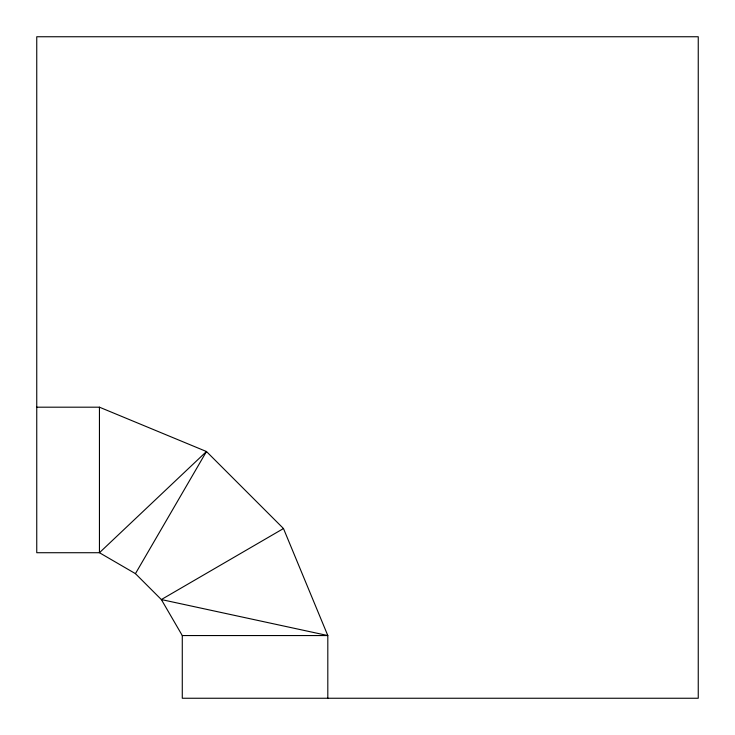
<?xml version="1.0" encoding="UTF-8"?>
<svg xmlns="http://www.w3.org/2000/svg" width="735" height="735" viewBox="0 0 735 735"><rect width="100%" height="100%" fill="white"/><g stroke="black" fill="none" stroke-linecap="round" stroke-linejoin="round"><path stroke-width="1.1" d="M135.442 573.649L99.445 552.72L36.75 552.72L36.75 36.75L698.25 36.75L698.25 698.25L182.28 698.25L182.28 635.554L161.351 599.558L135.442 573.649L206.462 451.52L99.445 407.19L36.75 407.19M182.28 635.554L327.81 635.554L283.48 528.538L161.351 599.558L327.81 635.554L327.81 698.25M283.48 528.538L206.462 451.52L99.445 552.72L99.445 407.19"/></g></svg>
